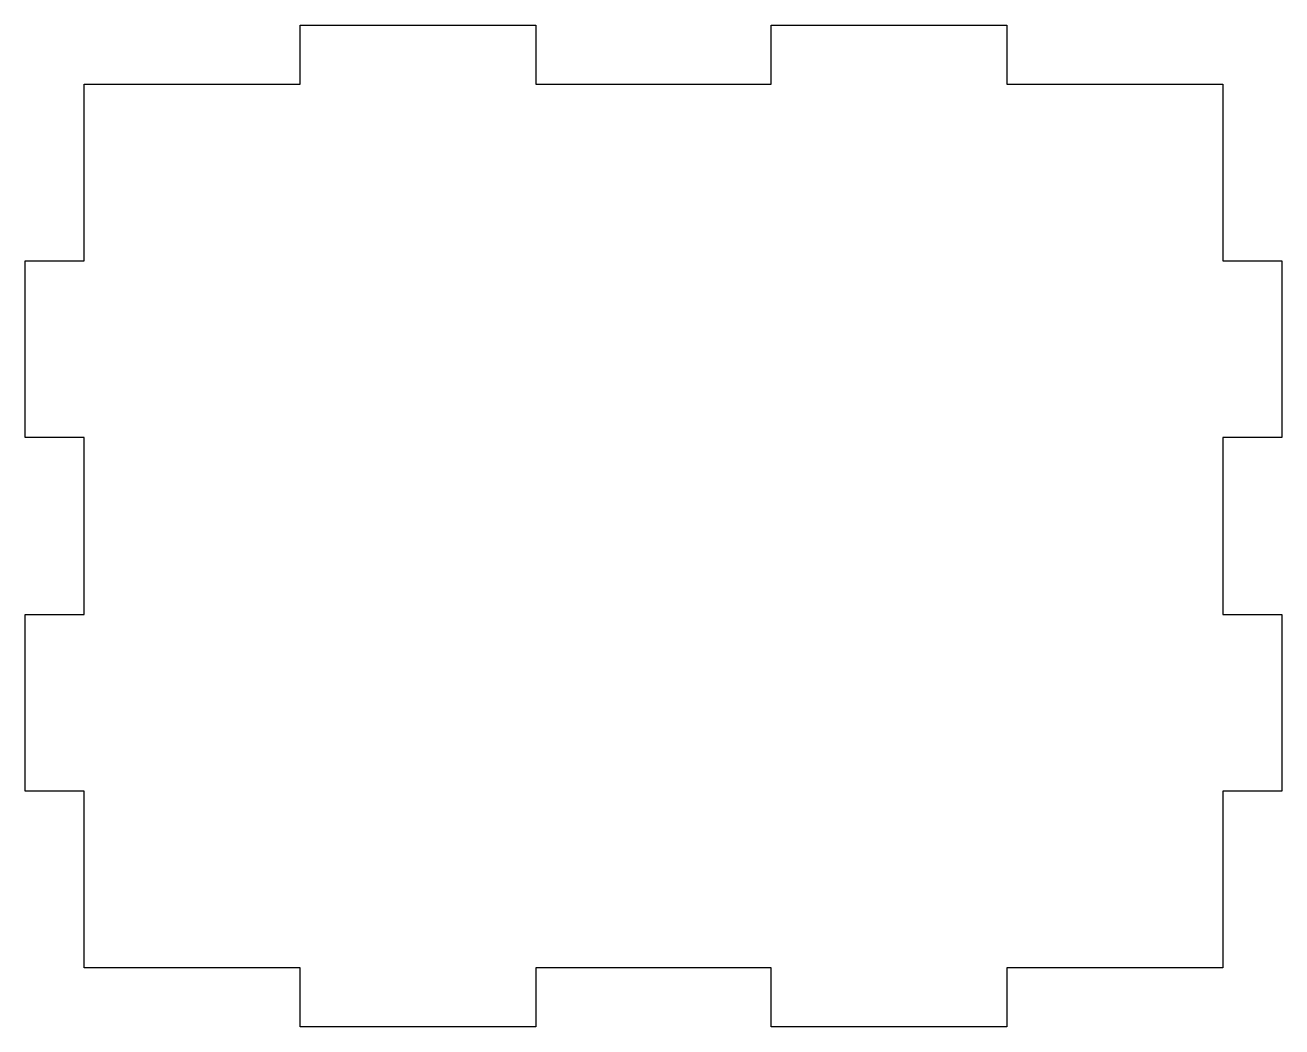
# Model space of a CAD drawing. Header units: millimetres. Extents: x -62 to 2, y -48 to 3.
import ezdxf

# ---------------------------------------------------------------- set-up
doc = ezdxf.new("R2010")
doc.units = ezdxf.units.MM
doc.layers.get('0').update_dxf_attribs({"linetype": 'CONTINUOUS'})

msp = doc.modelspace()

# ---------------------------------------------------------------- linework, layer by layer
msp.add_lwpolyline([(2, -18), (-1, -18), (-1, -27), (2, -27), (2, -36), (-1, -36), (-1, -45), (-12, -45), (-12, -48), (-24, -48), (-24, -45), (-36, -45), (-36, -48), (-48, -48), (-48, -45), (-59, -45), (-59, -36), (-62, -36), (-62, -27), (-59, -27), (-59, -18), (-62, -18), (-62, -9), (-59, -9), (-59, 0), (-48, 0), (-48, 3), (-36, 3), (-36, 0), (-24, 0), (-24, 3), (-12, 3), (-12, 0), (-1, 0), (-1, -9), (2, -9)], close=True)

doc.saveas('drawing.dxf')
